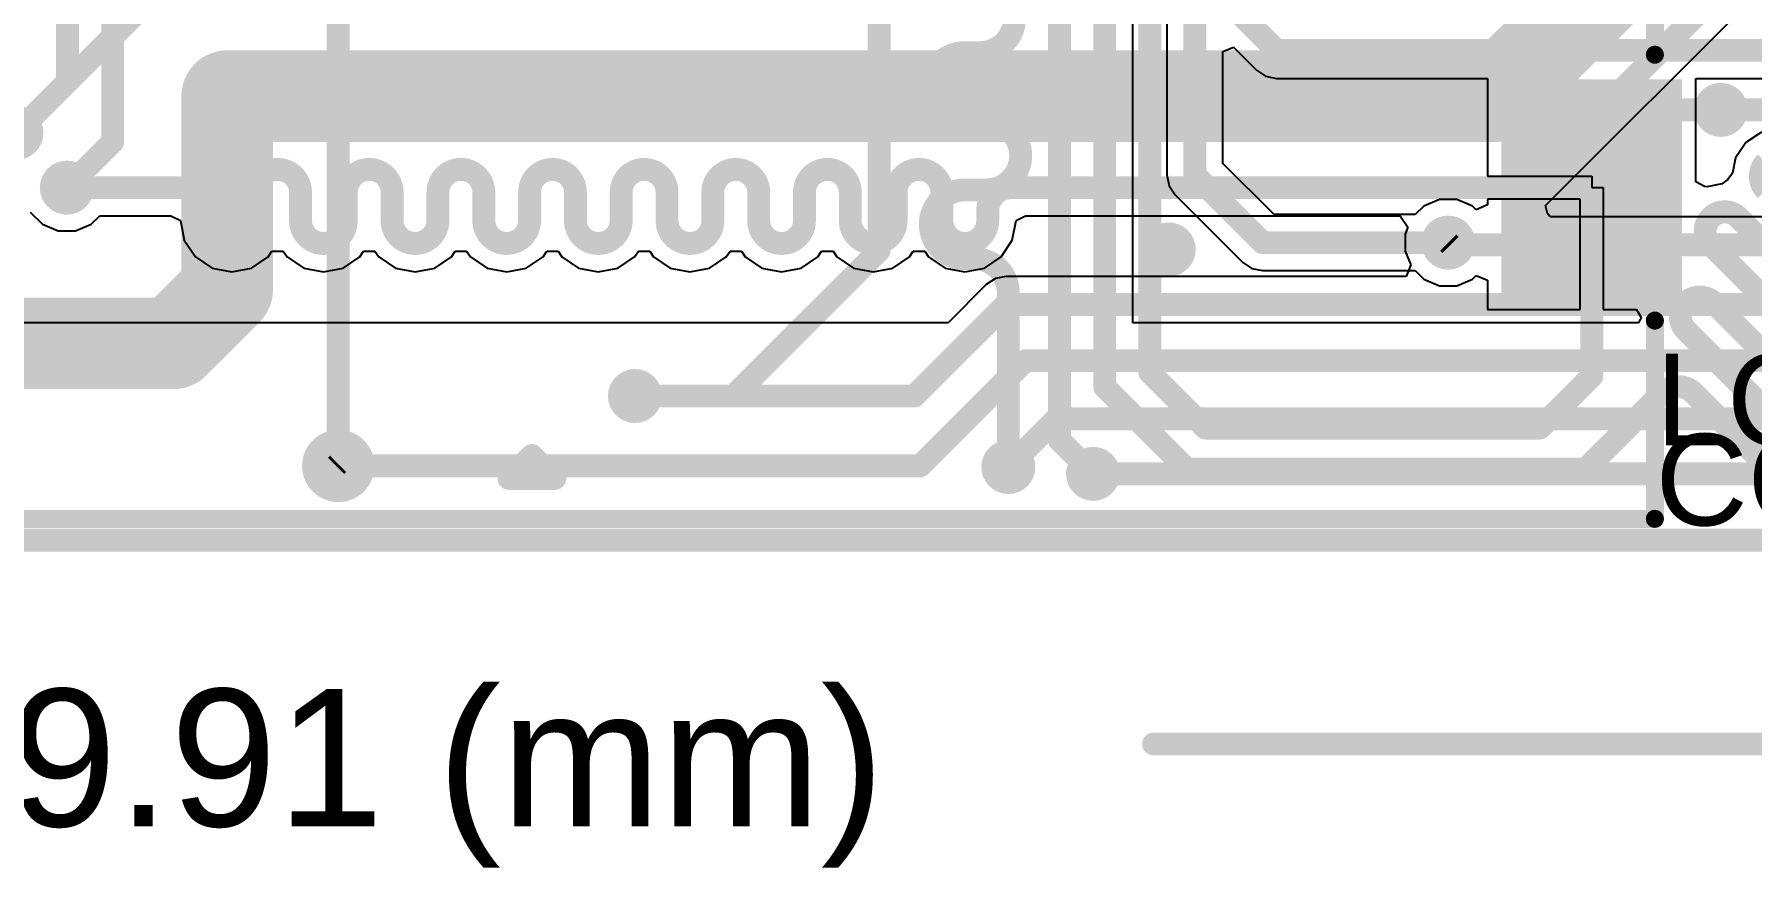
# Model space of a CAD drawing. Header units: millimetres. Extents: x -0.06 to 2.07, y -0.2 to 1.65.
# Drawn here: x 0.7 to 1.449, y -0.202 to 0.162 of the extents above; entities that cross this region are included whole.
import ezdxf

# ---------------------------------------------------------------- set-up
doc = ezdxf.new("R2010")
doc.units = ezdxf.units.MM
doc.header["$MEASUREMENT"] = 0
for name, color, linetype in [('BottomLayer', 5, 'Continuous'), ('BottomSolder', 6, 'Continuous'), ('Mechanical1', 6, 'Continuous'), ('Mechanical2', 216, 'Continuous'), ('TopLayer', 1, 'Continuous'), ('TopOverlay', 2, 'Continuous'), ('TopPaste', 8, 'Continuous'), ('TopSolder', 216, 'Continuous'), ('ViaHoleLayer', 16, 'Continuous')]:
    doc.layers.add(name, color=color, linetype=linetype)
doc.styles.add('Arial', font='', dxfattribs={"height": 0.2})
doc.styles.get('Arial').set_extended_font_data('Arial')

# ---------------------------------------------------------------- blocks, each defined once
blk = doc.blocks.new('FH12A_40S_0_5SH_55__27')
at = {"layer": 'TopLayer'}
blk.add_hatch(color=1, dxfattribs=at).paths.add_polyline_path([(-0.49409, 0.10728), (-0.42323, 0.10728), (-0.42323, 0.02067), (-0.49409, 0.02067)])
at = {"layer": 'TopPaste'}
blk.add_hatch(color=8, dxfattribs=at).paths.add_polyline_path([(-0.49409, 0.10728), (-0.42323, 0.10728), (-0.42323, 0.02067), (-0.49409, 0.02067)])
at = {"layer": 'TopSolder'}
blk.add_hatch(color=216, dxfattribs=at).paths.add_polyline_path([(-0.49809, 0.11128), (-0.41923, 0.11128), (-0.41923, 0.01667), (-0.49809, 0.01667)])
at = {"layer": 'TopOverlay'}
for points, const_width in [([(-0.48622, 0.20866), (-0.48622, 0.12205)], 0.00787), ([(0.48622, 0.20866), (-0.48622, 0.20866)], 0.00787), ([(0.004, 0.181), (-0.006, 0.191)], 0.01), ([(0.014, 0.191), (-0.006, 0.191)], 0.01), ([(0.014, 0.191), (0.004, 0.181)], 0.01), ([(-0.48622, 0.00591), (-0.48622, -0.04331)], 0.00787)]:
    blk.add_lwpolyline(points, dxfattribs=dict(at, const_width=const_width))
for points, const_width in [([(-0.48819, 0.20866, 1), (-0.48425, 0.20866, 1)], 0.00394), ([(-0.48819, 0.20866, 1), (-0.48425, 0.20866, 1)], 0.00394), ([(-0.0085, 0.191, 1), (-0.0035, 0.191, 1)], 0.005), ([(-0.0085, 0.191, 1), (-0.0035, 0.191, 1)], 0.005), ([(0.0115, 0.191, 1), (0.0165, 0.191, 1)], 0.005), ([(0.0115, 0.191, 1), (0.0165, 0.191, 1)], 0.005), ([(0.0015, 0.181, 1), (0.0065, 0.181, 1)], 0.005), ([(0.0015, 0.181, 1), (0.0065, 0.181, 1)], 0.005), ([(-0.48819, 0.12205, 1), (-0.48425, 0.12205, 1)], 0.00394), ([(-0.48819, 0.00591, 1), (-0.48425, 0.00591, 1)], 0.00394)]:
    blk.add_lwpolyline(points, format="xyb", close=True, dxfattribs=dict(at, const_width=const_width))

msp = doc.modelspace()

# ---------------------------------------------------------------- hatches: boundary and pattern name
at = {"layer": 'BottomLayer'}
h = msp.add_hatch(color=5, dxfattribs=at)
edge = h.paths.add_edge_path()
edge.add_arc((0.784, 0.135), 0.01181, 0, 360)
h = msp.add_hatch(color=5, dxfattribs=at)
edge = h.paths.add_edge_path()
edge.add_arc((1.436, 0.129), 0.01181, 0, 360)
h = msp.add_hatch(color=5, dxfattribs=at)
edge = h.paths.add_edge_path()
edge.add_arc((0.692, 0.119), 0.01181, 0, 360)
h = msp.add_hatch(color=5, dxfattribs=at)
edge = h.paths.add_edge_path()
edge.add_arc((0.714, 0.095), 0.01181, 0, 360)
h = msp.add_hatch(color=5, dxfattribs=at)
edge = h.paths.add_edge_path()
edge.add_arc((1.317, 0.071), 0.01181, 0, 360)
h = msp.add_hatch(color=5, dxfattribs=at)
edge = h.paths.add_edge_path()
edge.add_arc((1.195, 0.068), 0.01181, 0, 360)
h = msp.add_hatch(color=5, dxfattribs=at)
edge = h.paths.add_edge_path()
edge.add_arc((0.962, 0.004), 0.01181, 0, 360)
h = msp.add_hatch(color=5, dxfattribs=at)
edge = h.paths.add_edge_path()
edge.add_arc((0.83251, -0.02654), 0.01181, 0, 360)
h = msp.add_hatch(color=5, dxfattribs=at)
edge = h.paths.add_edge_path()
edge.add_arc((1.125, -0.027), 0.01181, 0, 360)
h = msp.add_hatch(color=5, dxfattribs=at)
edge = h.paths.add_edge_path()
edge.add_arc((1.162, -0.03), 0.01181, 0, 360)
at = {"layer": 'BottomSolder'}
h = msp.add_hatch(color=6, dxfattribs=at)
edge = h.paths.add_edge_path()
edge.add_arc((0.83251, -0.02654), 0.01581, 0, 360)
at = {"layer": 'TopLayer'}
h = msp.add_hatch(color=1, dxfattribs=at)
edge = h.paths.add_edge_path()
edge.add_arc((0.784, 0.135), 0.01181, 0, 360)
h = msp.add_hatch(color=1, dxfattribs=at)
edge = h.paths.add_edge_path()
edge.add_arc((1.436, 0.129), 0.01181, 0, 360)
h = msp.add_hatch(color=1, dxfattribs=at)
edge = h.paths.add_edge_path()
edge.add_arc((0.692, 0.119), 0.01181, 0, 360)
h = msp.add_hatch(color=1, dxfattribs=at)
edge = h.paths.add_edge_path()
edge.add_arc((0.714, 0.095), 0.01181, 0, 360)
h = msp.add_hatch(color=1, dxfattribs=at)
edge = h.paths.add_edge_path()
edge.add_arc((1.317, 0.071), 0.01181, 0, 360)
h = msp.add_hatch(color=1, dxfattribs=at)
edge = h.paths.add_edge_path()
edge.add_arc((1.195, 0.068), 0.01181, 0, 360)
h = msp.add_hatch(color=1, dxfattribs=at)
edge = h.paths.add_edge_path()
edge.add_arc((0.962, 0.004), 0.01181, 0, 360)
h = msp.add_hatch(color=1, dxfattribs=at)
edge = h.paths.add_edge_path()
edge.add_arc((0.83251, -0.02654), 0.01181, 0, 360)
h = msp.add_hatch(color=1, dxfattribs=at)
edge = h.paths.add_edge_path()
edge.add_arc((1.125, -0.027), 0.01181, 0, 360)
h = msp.add_hatch(color=1, dxfattribs=at)
edge = h.paths.add_edge_path()
edge.add_arc((1.162, -0.03), 0.01181, 0, 360)
at = {"layer": 'TopSolder'}
h = msp.add_hatch(color=216, dxfattribs=at)
edge = h.paths.add_edge_path()
edge.add_arc((0.83251, -0.02654), 0.01581, 0, 360)
at = {"layer": 'ViaHoleLayer'}
h = msp.add_hatch(color=16, dxfattribs=at)
edge = h.paths.add_edge_path()
edge.add_arc((0.784, 0.135), 0.00591, 0, 360)
h = msp.add_hatch(color=16, dxfattribs=at)
edge = h.paths.add_edge_path()
edge.add_arc((1.436, 0.129), 0.00591, 0, 360)
h = msp.add_hatch(color=16, dxfattribs=at)
edge = h.paths.add_edge_path()
edge.add_arc((0.714, 0.095), 0.00591, 0, 360)
h = msp.add_hatch(color=16, dxfattribs=at)
edge = h.paths.add_edge_path()
edge.add_arc((1.317, 0.071), 0.00591, 0, 360)
h = msp.add_hatch(color=16, dxfattribs=at)
edge = h.paths.add_edge_path()
edge.add_arc((1.195, 0.068), 0.00591, 0, 360)
h = msp.add_hatch(color=16, dxfattribs=at)
edge = h.paths.add_edge_path()
edge.add_arc((0.962, 0.004), 0.00591, 0, 360)
h = msp.add_hatch(color=16, dxfattribs=at)
edge = h.paths.add_edge_path()
edge.add_arc((0.83251, -0.02654), 0.00591, 0, 360)
h = msp.add_hatch(color=16, dxfattribs=at)
edge = h.paths.add_edge_path()
edge.add_arc((1.125, -0.027), 0.00591, 0, 360)
h = msp.add_hatch(color=16, dxfattribs=at)
edge = h.paths.add_edge_path()
edge.add_arc((1.162, -0.03), 0.00591, 0, 360)

# ---------------------------------------------------------------- linework, layer by layer
at = {"layer": 'BottomLayer'}
for p, q in [((1.35954, 0.08724), (1.45719, 0.18489)), ((0.69805, 0.08434), (0.70334, 0.07905)), ((0.72466, 0.07905), (0.72837, 0.08276)), ((0.72837, 0.08276), (0.75946, 0.08276)), ((0.75946, 0.08276), (0.76357, 0.08063)), ((1.12843, 0.08063), (1.13255, 0.08276)), ((1.13255, 0.08276), (1.2961, 0.08276)), ((1.2961, 0.08276), (1.29944, 0.07776)), ((1.3604, 0.08378), (1.35954, 0.08724)), ((1.36146, 0.08224), (1.3604, 0.08378)), ((0.70334, 0.07905), (0.71026, 0.07619)), ((0.71026, 0.07619), (0.71774, 0.07619)), ((0.71774, 0.07619), (0.72466, 0.07905)), ((0.76357, 0.08063), (0.76528, 0.07204)), ((1.12672, 0.07204), (1.12843, 0.08063)), ((1.29944, 0.07776), (1.29819, 0.07474)), ((1.62526, 0.08224), (1.36146, 0.08224)), ((0.76528, 0.07204), (0.77014, 0.06476)), ((1.12186, 0.06476), (1.12672, 0.07204)), ((1.29819, 0.07474), (1.29819, 0.06726)), ((0.77014, 0.06476), (0.77742, 0.0599)), ((0.79458, 0.0599), (0.80186, 0.06476)), ((0.80186, 0.06476), (0.8035, 0.06722)), ((0.8035, 0.06722), (0.8085, 0.06722)), ((0.8085, 0.06722), (0.81014, 0.06476)), ((0.81014, 0.06476), (0.81742, 0.0599)), ((0.83458, 0.0599), (0.84186, 0.06476)), ((0.84186, 0.06476), (0.8435, 0.06722)), ((0.8435, 0.06722), (0.8485, 0.06722)), ((0.8485, 0.06722), (0.85014, 0.06476)), ((0.85014, 0.06476), (0.85742, 0.0599)), ((0.87458, 0.0599), (0.88186, 0.06476)), ((0.88186, 0.06476), (0.8835, 0.06722)), ((0.8835, 0.06722), (0.8885, 0.06722)), ((0.8885, 0.06722), (0.89014, 0.06476)), ((0.89014, 0.06476), (0.89742, 0.0599)), ((0.91458, 0.0599), (0.92186, 0.06476)), ((0.92186, 0.06476), (0.9235, 0.06722)), ((0.9235, 0.06722), (0.9285, 0.06722)), ((0.9285, 0.06722), (0.93014, 0.06476)), ((0.93014, 0.06476), (0.93742, 0.0599)), ((0.95458, 0.0599), (0.96186, 0.06476)), ((0.96186, 0.06476), (0.9635, 0.06722)), ((0.9635, 0.06722), (0.9685, 0.06722)), ((0.9685, 0.06722), (0.97014, 0.06476)), ((0.97014, 0.06476), (0.97742, 0.0599)), ((0.99458, 0.0599), (1.00186, 0.06476)), ((1.00186, 0.06476), (1.0035, 0.06722)), ((1.0035, 0.06722), (1.0085, 0.06722)), ((1.0085, 0.06722), (1.01014, 0.06476)), ((1.01014, 0.06476), (1.01742, 0.0599)), ((1.03458, 0.0599), (1.04186, 0.06476)), ((1.04186, 0.06476), (1.0435, 0.06722)), ((1.0435, 0.06722), (1.0485, 0.06722)), ((1.0485, 0.06722), (1.05014, 0.06476)), ((1.05014, 0.06476), (1.05742, 0.0599)), ((1.07458, 0.0599), (1.08186, 0.06476)), ((1.08186, 0.06476), (1.0835, 0.06722)), ((1.0835, 0.06722), (1.0885, 0.06722)), ((1.0885, 0.06722), (1.09014, 0.06476)), ((1.09014, 0.06476), (1.09742, 0.0599)), ((1.11458, 0.0599), (1.12186, 0.06476)), ((1.29819, 0.06726), (1.30068, 0.06124)), ((1.30068, 0.06124), (1.29863, 0.05624)), ((0.77742, 0.0599), (0.786, 0.05819)), ((0.786, 0.05819), (0.79458, 0.0599)), ((0.81742, 0.0599), (0.826, 0.05819)), ((0.826, 0.05819), (0.83458, 0.0599)), ((0.85742, 0.0599), (0.866, 0.05819)), ((0.866, 0.05819), (0.87458, 0.0599)), ((0.89742, 0.0599), (0.906, 0.05819)), ((0.906, 0.05819), (0.91458, 0.0599)), ((0.93742, 0.0599), (0.946, 0.05819)), ((0.946, 0.05819), (0.95458, 0.0599)), ((0.97742, 0.0599), (0.986, 0.05819)), ((0.986, 0.05819), (0.99458, 0.0599)), ((1.01742, 0.0599), (1.026, 0.05819)), ((1.026, 0.05819), (1.03458, 0.0599)), ((1.05742, 0.0599), (1.066, 0.05819)), ((1.066, 0.05819), (1.07458, 0.0599)), ((1.09742, 0.0599), (1.106, 0.05819)), ((1.11535, 0.05265), (1.09868, 0.03598)), ((1.106, 0.05819), (1.11458, 0.0599)), ((1.11932, 0.0553), (1.11535, 0.05265)), ((1.124, 0.05624), (1.11932, 0.0553)), ((1.29863, 0.05624), (1.124, 0.05624)), ((1.09868, 0.03598), (0.04351, 0.03598))]:
    msp.add_line(p, q, dxfattribs=at)
for points, const_width in [([(1.35, 0.095), (1.756, 0.501)], 0.01), ([(1.338, 0.135), (1.509, 0.306)], 0.04), ([(0.692, 0.119), (0.745, 0.172)], 0.01), ([(0.784, 0.135), (1.338, 0.135)], 0.04), ([(0.714, 0.095), (0.741, 0.095)], 0.01), ([(0.741, 0.095), (0.766, 0.095)], 0.01), ([(0.796, 0.08063), (0.796, 0.093)], 0.01), ([(0.816, 0.08063), (0.816, 0.093)], 0.01), ([(0.836, 0.08063), (0.836, 0.093)], 0.01), ([(0.856, 0.08063), (0.856, 0.093)], 0.01), ([(0.876, 0.08063), (0.876, 0.093)], 0.01), ([(0.896, 0.08063), (0.896, 0.093)], 0.01), ([(0.916, 0.08063), (0.916, 0.093)], 0.01), ([(0.936, 0.08063), (0.936, 0.093)], 0.01), ([(0.956, 0.08063), (0.956, 0.093)], 0.01), ([(0.976, 0.08063), (0.976, 0.093)], 0.01), ([(0.996, 0.08063), (0.996, 0.093)], 0.01), ([(1.016, 0.08063), (1.016, 0.093)], 0.01), ([(1.036, 0.08063), (1.036, 0.093)], 0.01), ([(1.056, 0.08063), (1.056, 0.093)], 0.01), ([(1.076, 0.08063), (1.076, 0.093)], 0.01), ([(1.096, 0.08063), (1.096, 0.093)], 0.01), ([(1.126, 0.095), (1.14356, 0.095)], 0.01), ([(1.14356, 0.095), (1.35, 0.095)], 0.01), ([(0.776, 0.08063), (0.776, 0.085)], 0.01), ([(1.116, 0.08063), (1.116, 0.085)], 0.01), ([(1.317, 0.071), (1.318, 0.07)], 0.01), ([(1.318, 0.07), (1.63033, 0.07)], 0.01), ([(1.084, 0.004), (1.124, 0.044)], 0.01), ([(1.124, 0.044), (1.591, 0.044)], 0.01), ([(1.08646, -0.02654), (1.13242, 0.01942)], 0.01), ([(1.13242, 0.01942), (1.51552, 0.01942)], 0.01), ([(0.962, 0.004), (1.084, 0.004)], 0.01), ([(1.125, -0.027), (1.146, -0.006)], 0.01), ([(1.146, -0.006), (1.57837, -0.006)], 0.01), ([(0.83151, -0.02654), (1.08646, -0.02654)], 0.01), ([(1.162, -0.03), (1.57841, -0.03)], 0.01)]:
    msp.add_lwpolyline(points, dxfattribs=dict(at, const_width=const_width))
for points, const_width in [([(0.774, 0.135, 1), (0.794, 0.135, 1)], 0.02), ([(1.328, 0.135, 1), (1.348, 0.135, 1)], 0.02), ([(1.328, 0.135, 1), (1.348, 0.135, 1)], 0.02), ([(0.7115, 0.095, 1), (0.7165, 0.095, 1)], 0.005), ([(0.7385, 0.095, 1), (0.7435, 0.095, 1)], 0.005), ([(0.7385, 0.095, 1), (0.7435, 0.095, 1)], 0.005), ([(0.7635, 0.095, 1), (0.7685, 0.095, 1)], 0.005), ([(0.7635, 0.095, 1), (0.7685, 0.095, 1)], 0.005), ([(0.7935, 0.093, 1), (0.7985, 0.093, 1)], 0.005), ([(0.7935, 0.093, 1), (0.7985, 0.093, 1)], 0.005), ([(0.8135, 0.093, 1), (0.8185, 0.093, 1)], 0.005), ([(0.8135, 0.093, 1), (0.8185, 0.093, 1)], 0.005), ([(0.8335, 0.093, 1), (0.8385, 0.093, 1)], 0.005), ([(0.8335, 0.093, 1), (0.8385, 0.093, 1)], 0.005), ([(0.8535, 0.093, 1), (0.8585, 0.093, 1)], 0.005), ([(0.8535, 0.093, 1), (0.8585, 0.093, 1)], 0.005), ([(0.8735, 0.093, 1), (0.8785, 0.093, 1)], 0.005), ([(0.8735, 0.093, 1), (0.8785, 0.093, 1)], 0.005), ([(0.8935, 0.093, 1), (0.8985, 0.093, 1)], 0.005), ([(0.8935, 0.093, 1), (0.8985, 0.093, 1)], 0.005), ([(0.9135, 0.093, 1), (0.9185, 0.093, 1)], 0.005), ([(0.9135, 0.093, 1), (0.9185, 0.093, 1)], 0.005), ([(0.9335, 0.093, 1), (0.9385, 0.093, 1)], 0.005), ([(0.9335, 0.093, 1), (0.9385, 0.093, 1)], 0.005), ([(0.9535, 0.093, 1), (0.9585, 0.093, 1)], 0.005), ([(0.9535, 0.093, 1), (0.9585, 0.093, 1)], 0.005), ([(0.9735, 0.093, 1), (0.9785, 0.093, 1)], 0.005), ([(0.9735, 0.093, 1), (0.9785, 0.093, 1)], 0.005), ([(0.9935, 0.093, 1), (0.9985, 0.093, 1)], 0.005), ([(0.9935, 0.093, 1), (0.9985, 0.093, 1)], 0.005), ([(1.0135, 0.093, 1), (1.0185, 0.093, 1)], 0.005), ([(1.0135, 0.093, 1), (1.0185, 0.093, 1)], 0.005), ([(1.0335, 0.093, 1), (1.0385, 0.093, 1)], 0.005), ([(1.0335, 0.093, 1), (1.0385, 0.093, 1)], 0.005), ([(1.0535, 0.093, 1), (1.0585, 0.093, 1)], 0.005), ([(1.0535, 0.093, 1), (1.0585, 0.093, 1)], 0.005), ([(1.0735, 0.093, 1), (1.0785, 0.093, 1)], 0.005), ([(1.0735, 0.093, 1), (1.0785, 0.093, 1)], 0.005), ([(1.0935, 0.093, 1), (1.0985, 0.093, 1)], 0.005), ([(1.0935, 0.093, 1), (1.0985, 0.093, 1)], 0.005), ([(1.1235, 0.095, 1), (1.1285, 0.095, 1)], 0.005), ([(1.1235, 0.095, 1), (1.1285, 0.095, 1)], 0.005), ([(1.14106, 0.095, 1), (1.14606, 0.095, 1)], 0.005), ([(1.14106, 0.095, 1), (1.14606, 0.095, 1)], 0.005), ([(1.3475, 0.095, 1), (1.3525, 0.095, 1)], 0.005), ([(1.3475, 0.095, 1), (1.3525, 0.095, 1)], 0.005), ([(0.7735, 0.085, 1), (0.7785, 0.085, 1)], 0.005), ([(0.7735, 0.085, 1), (0.7785, 0.085, 1)], 0.005), ([(1.1135, 0.085, 1), (1.1185, 0.085, 1)], 0.005), ([(1.1135, 0.085, 1), (1.1185, 0.085, 1)], 0.005), ([(0.7735, 0.08063, 1), (0.7785, 0.08063, 1)], 0.005), ([(0.7735, 0.08063, 1), (0.7785, 0.08063, 1)], 0.005), ([(0.7935, 0.08063, 1), (0.7985, 0.08063, 1)], 0.005), ([(0.7935, 0.08063, 1), (0.7985, 0.08063, 1)], 0.005), ([(0.8135, 0.08063, 1), (0.8185, 0.08063, 1)], 0.005), ([(0.8135, 0.08063, 1), (0.8185, 0.08063, 1)], 0.005), ([(0.8335, 0.08063, 1), (0.8385, 0.08063, 1)], 0.005), ([(0.8335, 0.08063, 1), (0.8385, 0.08063, 1)], 0.005), ([(0.8535, 0.08063, 1), (0.8585, 0.08063, 1)], 0.005), ([(0.8535, 0.08063, 1), (0.8585, 0.08063, 1)], 0.005), ([(0.8735, 0.08063, 1), (0.8785, 0.08063, 1)], 0.005), ([(0.8735, 0.08063, 1), (0.8785, 0.08063, 1)], 0.005), ([(0.8935, 0.08063, 1), (0.8985, 0.08063, 1)], 0.005), ([(0.8935, 0.08063, 1), (0.8985, 0.08063, 1)], 0.005), ([(0.9135, 0.08063, 1), (0.9185, 0.08063, 1)], 0.005), ([(0.9135, 0.08063, 1), (0.9185, 0.08063, 1)], 0.005), ([(0.9335, 0.08063, 1), (0.9385, 0.08063, 1)], 0.005), ([(0.9335, 0.08063, 1), (0.9385, 0.08063, 1)], 0.005), ([(0.9535, 0.08063, 1), (0.9585, 0.08063, 1)], 0.005), ([(0.9535, 0.08063, 1), (0.9585, 0.08063, 1)], 0.005), ([(0.9735, 0.08063, 1), (0.9785, 0.08063, 1)], 0.005), ([(0.9735, 0.08063, 1), (0.9785, 0.08063, 1)], 0.005), ([(0.9935, 0.08063, 1), (0.9985, 0.08063, 1)], 0.005), ([(0.9935, 0.08063, 1), (0.9985, 0.08063, 1)], 0.005), ([(1.0135, 0.08063, 1), (1.0185, 0.08063, 1)], 0.005), ([(1.0135, 0.08063, 1), (1.0185, 0.08063, 1)], 0.005), ([(1.0335, 0.08063, 1), (1.0385, 0.08063, 1)], 0.005), ([(1.0335, 0.08063, 1), (1.0385, 0.08063, 1)], 0.005), ([(1.0535, 0.08063, 1), (1.0585, 0.08063, 1)], 0.005), ([(1.0535, 0.08063, 1), (1.0585, 0.08063, 1)], 0.005), ([(1.0735, 0.08063, 1), (1.0785, 0.08063, 1)], 0.005), ([(1.0735, 0.08063, 1), (1.0785, 0.08063, 1)], 0.005), ([(1.0935, 0.08063, 1), (1.0985, 0.08063, 1)], 0.005), ([(1.0935, 0.08063, 1), (1.0985, 0.08063, 1)], 0.005), ([(1.1135, 0.08063, 1), (1.1185, 0.08063, 1)], 0.005), ([(1.1135, 0.08063, 1), (1.1185, 0.08063, 1)], 0.005), ([(1.3145, 0.071, 1), (1.3195, 0.071, 1)], 0.005), ([(1.3155, 0.07, 1), (1.3205, 0.07, 1)], 0.005), ([(1.3155, 0.07, 1), (1.3205, 0.07, 1)], 0.005), ([(1.1215, 0.044, 1), (1.1265, 0.044, 1)], 0.005), ([(1.1215, 0.044, 1), (1.1265, 0.044, 1)], 0.005), ([(1.12992, 0.01942, 1), (1.13492, 0.01942, 1)], 0.005), ([(1.12992, 0.01942, 1), (1.13492, 0.01942, 1)], 0.005), ([(0.9595, 0.004, 1), (0.9645, 0.004, 1)], 0.005), ([(1.0815, 0.004, 1), (1.0865, 0.004, 1)], 0.005), ([(1.0815, 0.004, 1), (1.0865, 0.004, 1)], 0.005), ([(1.1435, -0.006, 1), (1.1485, -0.006, 1)], 0.005), ([(1.1435, -0.006, 1), (1.1485, -0.006, 1)], 0.005), ([(0.82901, -0.02654, 1), (0.83401, -0.02654, 1)], 0.005), ([(1.08396, -0.02654, 1), (1.08896, -0.02654, 1)], 0.005), ([(1.08396, -0.02654, 1), (1.08896, -0.02654, 1)], 0.005), ([(1.1225, -0.027, 1), (1.1275, -0.027, 1)], 0.005), ([(1.1595, -0.03, 1), (1.1645, -0.03, 1)], 0.005)]:
    msp.add_lwpolyline(points, format="xyb", close=True, dxfattribs=dict(at, const_width=const_width))
at = {"layer": 'BottomLayer', "const_width": 0.01}
for points in [[(0.796, 0.093, -1), (0.816, 0.093)], [(0.836, 0.093, -1), (0.856, 0.093)], [(0.876, 0.093, -1), (0.896, 0.093)], [(0.916, 0.093, -1), (0.936, 0.093)], [(0.956, 0.093, -1), (0.976, 0.093)], [(0.996, 0.093, -1), (1.016, 0.093)], [(1.036, 0.093, -1), (1.056, 0.093)], [(1.076, 0.093, -1), (1.096, 0.093)], [(0.766, 0.095, -0.414214), (0.776, 0.085)], [(1.116, 0.085, -0.414214), (1.126, 0.095)], [(0.796, 0.08063, -1), (0.776, 0.08063)], [(0.836, 0.08063, -1), (0.816, 0.08063)], [(0.876, 0.08063, -1), (0.856, 0.08063)], [(0.916, 0.08063, -1), (0.896, 0.08063)], [(0.956, 0.08063, -1), (0.936, 0.08063)], [(0.996, 0.08063, -1), (0.976, 0.08063)], [(1.036, 0.08063, -1), (1.016, 0.08063)], [(1.076, 0.08063, -1), (1.056, 0.08063)], [(1.116, 0.08063, -1), (1.096, 0.08063)]]:
    msp.add_lwpolyline(points, format="xyb", dxfattribs=at)
at = {"layer": 'Mechanical1', "const_width": 0.01}
msp.add_lwpolyline([(1.18841, -0.148), (1.906, -0.148)], dxfattribs=at)
at = {"layer": 'Mechanical1', "const_width": 0.005}
msp.add_lwpolyline([(1.18591, -0.148, 1), (1.19091, -0.148, 1)], format="xyb", close=True, dxfattribs=at)
at = {"layer": 'Mechanical2', "const_width": 0.01}
msp.add_lwpolyline([(-0.059, -0.059), (1.906, -0.059)], dxfattribs=at)
at = {"layer": 'TopLayer'}
for p, q in [((1.1793, 0.03598), (1.1793, 0.18739)), ((1.1942, 0.18739), (1.1942, 0.10057)), ((1.21867, 0.1545), (1.22329, 0.15641)), ((1.21867, 0.10563), (1.21867, 0.1545)), ((1.22329, 0.15641), (1.23335, 0.14635)), ((1.23335, 0.14635), (1.23732, 0.1437)), ((1.23732, 0.1437), (1.242, 0.14276)), ((1.242, 0.14276), (1.33423, 0.14276)), ((1.33423, 0.14276), (1.33423, 0.10002)), ((1.42509, 0.09751), (1.42509, 0.14276)), ((1.42509, 0.14276), (1.48831, 0.14276)), ((1.44696, 0.11479), (1.44434, 0.11087)), ((1.45374, 0.11932), (1.44696, 0.11479)), ((1.44696, 0.11479), (1.44696, 0.11479)), ((1.24107, 0.08324), (1.21867, 0.10563)), ((1.44243, 0.10801), (1.44109, 0.10129)), ((1.44426, 0.11075), (1.44243, 0.10801)), ((1.44434, 0.11087), (1.44426, 0.11075)), ((1.1942, 0.10057), (1.19513, 0.09588)), ((1.33423, 0.10002), (1.37966, 0.10002)), ((1.37966, 0.10002), (1.37966, 0.09502)), ((1.42891, 0.09546), (1.42509, 0.09751)), ((1.43906, 0.09865), (1.43642, 0.09662)), ((1.44109, 0.10129), (1.43906, 0.09865)), ((1.19513, 0.09588), (1.19778, 0.09192)), ((1.19778, 0.09192), (1.22735, 0.06235)), ((1.37466, 0.09002), (1.33423, 0.09002)), ((1.33423, 0.09002), (1.33423, 0.08745)), ((1.37466, 0.04172), (1.37466, 0.09002)), ((1.37966, 0.09502), (1.38466, 0.09502)), ((1.38466, 0.09502), (1.38466, 0.04172)), ((1.43009, 0.09536), (1.42891, 0.09546)), ((1.43642, 0.09662), (1.43009, 0.09536)), ((1.30263, 0.08324), (1.24107, 0.08324)), ((1.30634, 0.08695), (1.30263, 0.08324)), ((1.31326, 0.08981), (1.30634, 0.08695)), ((1.32074, 0.08981), (1.31326, 0.08981)), ((1.32766, 0.08695), (1.32074, 0.08981)), ((1.32923, 0.08537), (1.32766, 0.08695)), ((1.33423, 0.08745), (1.32923, 0.08537)), ((1.22735, 0.06235), (1.23132, 0.0597)), ((1.23132, 0.0597), (1.236, 0.05876)), ((1.236, 0.05876), (1.30263, 0.05876)), ((1.30263, 0.05876), (1.30634, 0.05505)), ((1.30634, 0.05505), (1.31326, 0.05219)), ((1.32074, 0.05219), (1.32766, 0.05505)), ((1.32766, 0.05505), (1.32923, 0.05663)), ((1.32923, 0.05663), (1.33423, 0.05455)), ((1.33423, 0.05455), (1.33423, 0.04172)), ((1.31326, 0.05219), (1.32074, 0.05219)), ((1.33423, 0.04172), (1.37466, 0.04172)), ((1.38466, 0.04172), (1.39924, 0.04172)), ((1.39924, 0.04172), (1.40132, 0.03827)), ((1.40132, 0.03827), (1.40006, 0.03598)), ((1.40006, 0.03598), (1.1793, 0.03598))]:
    msp.add_line(p, q, dxfattribs=at)
for points, const_width in [([(0.71431, 0.14131), (0.71431, 0.22298)], 0.01), ([(0.73399, 0.11499), (0.73399, 0.22298)], 0.01), ([(0.83242, -0.02564), (0.83242, 0.22298)], 0.01), ([(1.06864, 0.06764), (1.06864, 0.22298)], 0.01), ([(1.14738, -0.01538), (1.14738, 0.22298)], 0.01), ([(1.16706, 0.00794), (1.16706, 0.22298)], 0.01), ([(1.18675, 0.01425), (1.18675, 0.22298)], 0.01), ([(1.20643, 0.10057), (1.20643, 0.22298)], 0.01), ([(1.22612, 0.17088), (1.242, 0.155)], 0.01), ([(1.10594, 0.154), (1.11269, 0.154)], 0.01), ([(1.242, 0.155), (1.48831, 0.155)], 0.01), ([(0.784, 0.05043), (0.784, 0.135)], 0.04), ([(0.692, 0.119), (0.71431, 0.14131)], 0.01), ([(1.10594, 0.124), (1.11538, 0.124)], 0.01), ([(1.37966, 0.09857), (1.41009, 0.129)], 0.01), ([(1.41009, 0.129), (1.436, 0.129)], 0.01), ([(1.436, 0.129), (1.506, 0.129)], 0.01), ([(0.714, 0.095), (0.73399, 0.11499)], 0.01), ([(1.20643, 0.10057), (1.236, 0.071)], 0.01), ([(1.10594, 0.094), (1.11538, 0.094)], 0.01), ([(1.37966, 0.01266), (1.37966, 0.09857)], 0.01), ([(1.44371, 0.08198), (1.48049, 0.04519)], 0.01), ([(1.236, 0.071), (1.317, 0.071)], 0.01), ([(0.76057, 0.027), (0.784, 0.05043)], 0.04), ([(1.005, 0.004), (1.06864, 0.06764)], 0.01), ([(1.10594, 0.064), (1.11, 0.064)], 0.01), ([(1.195, 0.068), (1.196, 0.068)], 0.01), ([(1.43169, 0.06996), (1.4857, 0.01594)], 0.01), ([(1.125, 0.044), (1.125, 0.049)], 0.01), ([(0.643, 0.027), (0.76057, 0.027)], 0.04), ([(1.125, -0.027), (1.125, 0.044)], 0.01), ([(1.42084, 0.04474), (1.42084, 0.04474)], 0.01), ([(1.43287, 0.04474), (1.47368, 0.00392)], 0.01), ([(1.42084, 0.03272), (1.46855, -0.01499)], 0.01), ([(1.18675, 0.01425), (1.211, -0.01)], 0.01), ([(1.357, -0.01), (1.37966, 0.01266)], 0.01), ([(0.962, 0.004), (1.005, 0.004)], 0.01), ([(1.16706, 0.00794), (1.203, -0.028)], 0.01), ([(1.38052, -0.02446), (1.41018, 0.00519)], 0.01), ([(1.42433, 0.00519), (1.45653, -0.02701)], 0.01), ([(1.211, -0.01), (1.357, -0.01)], 0.01), ([(1.14738, -0.01538), (1.162, -0.03)], 0.01), ([(0.83151, -0.02654), (0.83242, -0.02564)], 0.01), ([(1.37699, -0.028), (1.38052, -0.02446)], 0.01), ([(1.203, -0.028), (1.37699, -0.028)], 0.01)]:
    msp.add_lwpolyline(points, dxfattribs=dict(at, const_width=const_width))
at = {"layer": 'TopLayer', "const_width": 0.01}
for points in [[(1.12769, 0.169, -0.414214), (1.11269, 0.154)], [(1.10594, 0.124, -1), (1.10594, 0.154)], [(1.11538, 0.124, -1), (1.11538, 0.094)], [(1.45573, 0.094, -0.414209), (1.45573, 0.10602)], [(1.10594, 0.064, -1), (1.10594, 0.094)], [(1.43169, 0.06996, -0.414209), (1.43169, 0.08198)], [(1.43169, 0.08198, -0.414214), (1.44371, 0.08198)], [(1.11, 0.064, -0.414214), (1.125, 0.049)], [(1.42084, 0.03272, -0.414209), (1.42084, 0.04474)], [(1.42084, 0.04474, -0.414214), (1.43287, 0.04474)], [(1.41018, 0.00519, -0.414203), (1.42433, 0.00519)]]:
    msp.add_lwpolyline(points, format="xyb", dxfattribs=at)
at = {"layer": 'TopLayer'}
for points, const_width in [([(1.10344, 0.154, 1), (1.10844, 0.154, 1)], 0.005), ([(1.10344, 0.154, 1), (1.10844, 0.154, 1)], 0.005), ([(1.11019, 0.154, 1), (1.11519, 0.154, 1)], 0.005), ([(1.11019, 0.154, 1), (1.11519, 0.154, 1)], 0.005), ([(1.2395, 0.155, 1), (1.2445, 0.155, 1)], 0.005), ([(1.2395, 0.155, 1), (1.2445, 0.155, 1)], 0.005), ([(0.774, 0.135, 1), (0.794, 0.135, 1)], 0.02), ([(0.71181, 0.14131, 1), (0.71681, 0.14131, 1)], 0.005), ([(0.71181, 0.14131, 1), (0.71681, 0.14131, 1)], 0.005), ([(1.10344, 0.124, 1), (1.10844, 0.124, 1)], 0.005), ([(1.10344, 0.124, 1), (1.10844, 0.124, 1)], 0.005), ([(1.11288, 0.124, 1), (1.11788, 0.124, 1)], 0.005), ([(1.11288, 0.124, 1), (1.11788, 0.124, 1)], 0.005), ([(1.40759, 0.129, 1), (1.41259, 0.129, 1)], 0.005), ([(1.40759, 0.129, 1), (1.41259, 0.129, 1)], 0.005), ([(1.4335, 0.129, 1), (1.4385, 0.129, 1)], 0.005), ([(1.4335, 0.129, 1), (1.4385, 0.129, 1)], 0.005), ([(0.73149, 0.11499, 1), (0.73649, 0.11499, 1)], 0.005), ([(0.73149, 0.11499, 1), (0.73649, 0.11499, 1)], 0.005), ([(1.20393, 0.10057, 1), (1.20893, 0.10057, 1)], 0.005), ([(1.20393, 0.10057, 1), (1.20893, 0.10057, 1)], 0.005), ([(0.7115, 0.095, 1), (0.7165, 0.095, 1)], 0.005), ([(1.10344, 0.094, 1), (1.10844, 0.094, 1)], 0.005), ([(1.10344, 0.094, 1), (1.10844, 0.094, 1)], 0.005), ([(1.11288, 0.094, 1), (1.11788, 0.094, 1)], 0.005), ([(1.11288, 0.094, 1), (1.11788, 0.094, 1)], 0.005), ([(1.37716, 0.09857, 1), (1.38216, 0.09857, 1)], 0.005), ([(1.37716, 0.09857, 1), (1.38216, 0.09857, 1)], 0.005), ([(1.42919, 0.08198, 1), (1.43419, 0.08198, 1)], 0.005), ([(1.42919, 0.08198, 1), (1.43419, 0.08198, 1)], 0.005), ([(1.44121, 0.08198, 1), (1.44621, 0.08198, 1)], 0.005), ([(1.44121, 0.08198, 1), (1.44621, 0.08198, 1)], 0.005), ([(1.2335, 0.071, 1), (1.2385, 0.071, 1)], 0.005), ([(1.2335, 0.071, 1), (1.2385, 0.071, 1)], 0.005), ([(1.3145, 0.071, 1), (1.3195, 0.071, 1)], 0.005), ([(0.774, 0.05043, 1), (0.794, 0.05043, 1)], 0.02), ([(0.774, 0.05043, 1), (0.794, 0.05043, 1)], 0.02), ([(1.06614, 0.06764, 1), (1.07114, 0.06764, 1)], 0.005), ([(1.06614, 0.06764, 1), (1.07114, 0.06764, 1)], 0.005), ([(1.10344, 0.064, 1), (1.10844, 0.064, 1)], 0.005), ([(1.10344, 0.064, 1), (1.10844, 0.064, 1)], 0.005), ([(1.1075, 0.064, 1), (1.1125, 0.064, 1)], 0.005), ([(1.1075, 0.064, 1), (1.1125, 0.064, 1)], 0.005), ([(1.1925, 0.068, 1), (1.1975, 0.068, 1)], 0.005), ([(1.1935, 0.068, 1), (1.1985, 0.068, 1)], 0.005), ([(1.42919, 0.06996, 1), (1.43419, 0.06996, 1)], 0.005), ([(1.42919, 0.06996, 1), (1.43419, 0.06996, 1)], 0.005), ([(1.1225, 0.049, 1), (1.1275, 0.049, 1)], 0.005), ([(1.1225, 0.049, 1), (1.1275, 0.049, 1)], 0.005), ([(0.75057, 0.027, 1), (0.77057, 0.027, 1)], 0.02), ([(0.75057, 0.027, 1), (0.77057, 0.027, 1)], 0.02), ([(1.1225, 0.044, 1), (1.1275, 0.044, 1)], 0.005), ([(1.1225, 0.044, 1), (1.1275, 0.044, 1)], 0.005), ([(1.41834, 0.04474, 1), (1.42334, 0.04474, 1)], 0.005), ([(1.41834, 0.04474, 1), (1.42334, 0.04474, 1)], 0.005), ([(1.41834, 0.04474, 1), (1.42334, 0.04474, 1)], 0.005), ([(1.41834, 0.04474, 1), (1.42334, 0.04474, 1)], 0.005), ([(1.43037, 0.04474, 1), (1.43537, 0.04474, 1)], 0.005), ([(1.43037, 0.04474, 1), (1.43537, 0.04474, 1)], 0.005), ([(1.41834, 0.03272, 1), (1.42334, 0.03272, 1)], 0.005), ([(1.41834, 0.03272, 1), (1.42334, 0.03272, 1)], 0.005), ([(1.18425, 0.01425, 1), (1.18925, 0.01425, 1)], 0.005), ([(1.18425, 0.01425, 1), (1.18925, 0.01425, 1)], 0.005), ([(1.37716, 0.01266, 1), (1.38216, 0.01266, 1)], 0.005), ([(1.37716, 0.01266, 1), (1.38216, 0.01266, 1)], 0.005), ([(0.9595, 0.004, 1), (0.9645, 0.004, 1)], 0.005), ([(1.0025, 0.004, 1), (1.0075, 0.004, 1)], 0.005), ([(1.0025, 0.004, 1), (1.0075, 0.004, 1)], 0.005), ([(1.16456, 0.00794, 1), (1.16956, 0.00794, 1)], 0.005), ([(1.16456, 0.00794, 1), (1.16956, 0.00794, 1)], 0.005), ([(1.40768, 0.00519, 1), (1.41268, 0.00519, 1)], 0.005), ([(1.40768, 0.00519, 1), (1.41268, 0.00519, 1)], 0.005), ([(1.42183, 0.00519, 1), (1.42683, 0.00519, 1)], 0.005), ([(1.42183, 0.00519, 1), (1.42683, 0.00519, 1)], 0.005), ([(1.2085, -0.01, 1), (1.2135, -0.01, 1)], 0.005), ([(1.2085, -0.01, 1), (1.2135, -0.01, 1)], 0.005), ([(1.3545, -0.01, 1), (1.3595, -0.01, 1)], 0.005), ([(1.3545, -0.01, 1), (1.3595, -0.01, 1)], 0.005), ([(1.14488, -0.01538, 1), (1.14988, -0.01538, 1)], 0.005), ([(1.14488, -0.01538, 1), (1.14988, -0.01538, 1)], 0.005), ([(0.82901, -0.02654, 1), (0.83401, -0.02654, 1)], 0.005), ([(0.82992, -0.02564, 1), (0.83492, -0.02564, 1)], 0.005), ([(0.82992, -0.02564, 1), (0.83492, -0.02564, 1)], 0.005), ([(1.1225, -0.027, 1), (1.1275, -0.027, 1)], 0.005), ([(1.37802, -0.02446, 1), (1.38302, -0.02446, 1)], 0.005), ([(1.37802, -0.02446, 1), (1.38302, -0.02446, 1)], 0.005), ([(1.1595, -0.03, 1), (1.1645, -0.03, 1)], 0.005), ([(1.2005, -0.028, 1), (1.2055, -0.028, 1)], 0.005), ([(1.2005, -0.028, 1), (1.2055, -0.028, 1)], 0.005), ([(1.37449, -0.028, 1), (1.37949, -0.028, 1)], 0.005), ([(1.37449, -0.028, 1), (1.37949, -0.028, 1)], 0.005)]:
    msp.add_lwpolyline(points, format="xyb", close=True, dxfattribs=dict(at, const_width=const_width))

# ---------------------------------------------------------------- block references
at = {"rotation": 180}
msp.add_blockref('FH12A_40S_0_5SH_55__27', (0.921, 0.159), dxfattribs=at)

# ---------------------------------------------------------------- texts
at = {"layer": 'Mechanical1', "style": 'Arial'}
msp.add_text('49.91 (mm)', height=0.06, dxfattribs=at).set_placement((0.64259, -0.18399))
at = {"layer": 'TopOverlay', "style": 'Arial'}
for s, p in [('LCD', (1.40753, -0.01757)), ('CONNECTOR', (1.40745, -0.05253))]:
    msp.add_text(s, height=0.04, rotation=360, dxfattribs=at).set_placement(p)

doc.saveas('drawing.dxf')
